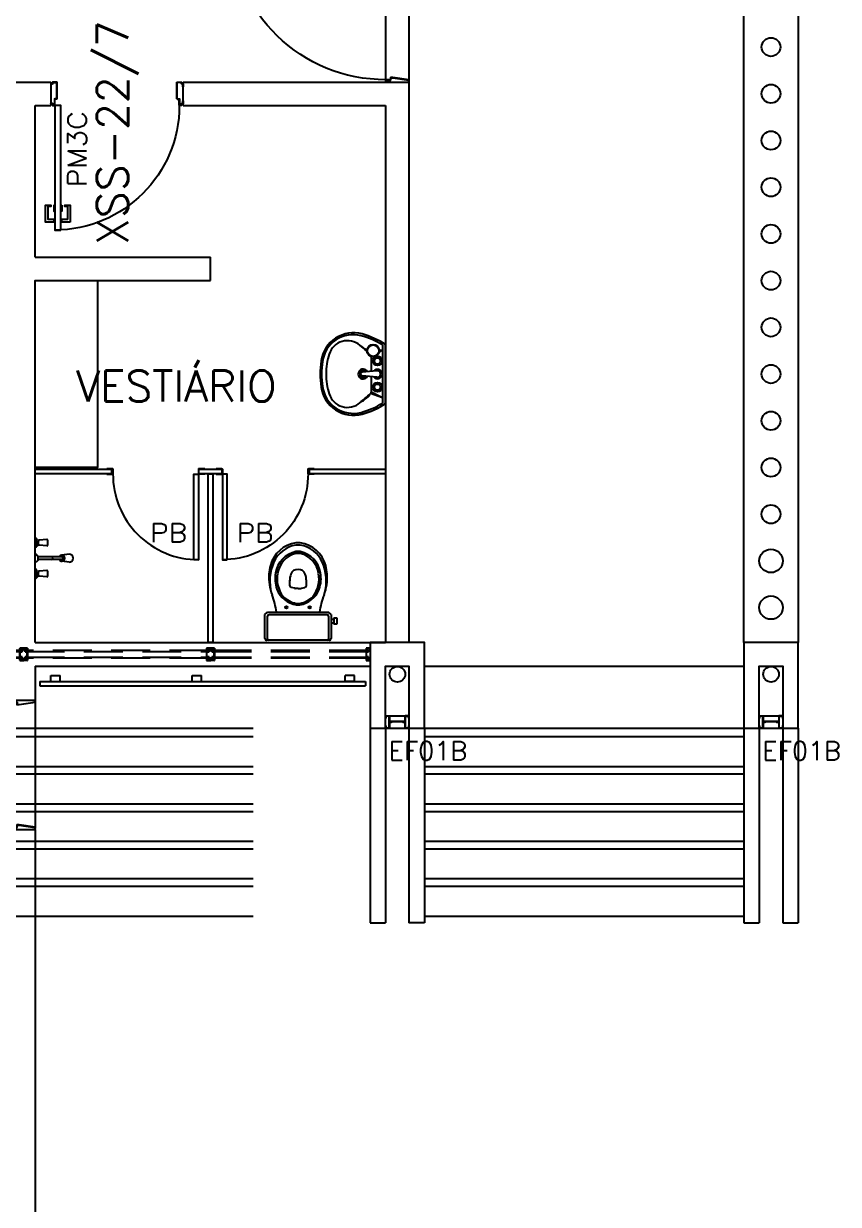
# Model space of a CAD drawing. Header units: millimetres. Extents: x 2046 to 2564, y 885 to 1120.
# Drawn here: x 2206.49 to 2211.72, y 918.64 to 926.23 of the extents above; entities that cross this region are included whole.
import ezdxf

# ---------------------------------------------------------------- set-up
doc = ezdxf.new("R2010")
doc.units = ezdxf.units.MM
doc.header["$LTSCALE"] = 10
doc.linetypes.add('HIDDEN', pattern=[0.375, 0.25, -0.125])
for name, color, linetype in [('AR-ALV', 2, 'Continuous'), ('AR-ALV-H', 1, 'Continuous'), ('AR-BRISEPROJ', 1, 'HIDDEN'), ('AR-DIVISÓRIAS', 2, 'Continuous'), ('AR-ESQ', 1, 'Continuous'), ('AR-ESQ-C', 1, 'Continuous'), ('AR-ESTC', 3, 'Continuous'), ('AR-ESTMA-C', 3, 'Continuous'), ('AR-LOUÇAS', 1, 'Continuous'), ('AR-PERGOLAPROJ', 1, 'HIDDEN'), ('AR-PISO', 1, 'Continuous'), ('AR-PORTA', 1, 'Continuous'), ('BGR- VISTA', 12, 'Continuous'), ('BR-MONTANTE', 242, 'Continuous'), ('BR-PAINEL', 1, 'Continuous'), ('DET-VIDRO-FERR-V', 2, 'Continuous'), ('DT-ESQ-CHAPA DOBRADA-C', 1, 'Continuous'), ('DT-ESQ-CHAPA DOBRADA-V', 2, 'Continuous'), ('DT-ESQ-MARCO-V', 1, 'Continuous'), ('DT-ESQ-PERFIL U-C', 2, 'Continuous'), ('DT-ESQ-PROJ', 1, 'HIDDEN'), ('DT-TXTESQ', 2, 'Continuous'), ('DT-TXTMOD', 1, 'Continuous'), ('DV- VISTA', 2, 'Continuous'), ('DV-TEXTO', 2, 'Continuous'), ('ENDEREÇO', 2, 'Continuous'), ('maçaneta', 1, 'Continuous'), ('mov', 1, 'Continuous'), ('PF-TXT', 2, 'Continuous'), ('PF-V', 1, 'Continuous'), ('PG-PROJ', 1, 'HIDDEN'), ('PM-PERFIL U-C', 2, 'Continuous'), ('PM-TXT', 2, 'Continuous'), ('pm1', 2, 'Continuous'), ('pm2', 1, 'Continuous'), ('WC1', 1, 'Continuous'), ('WC2', 1, 'Continuous'), ('WC3', 1, 'Continuous'), ('Área', 2, 'Continuous')]:
    doc.layers.add(name, color=color, linetype=linetype)
doc.styles.add('S10', font='simplex.shx', dxfattribs={"height": 0.1})
doc.styles.add('S12', font='simplex.shx', dxfattribs={"width": 1.1, "height": 0.12})
doc.styles.add('UNB-100', font='simplex.shx', dxfattribs={"height": 0.2})
doc.styles.add('UNB1-100', font='simplex.shx', dxfattribs={"height": 0.2})

# ---------------------------------------------------------------- blocks, each defined once
blk = doc.blocks.new('BACI-02P')
at = {"layer": 'WC1'}
for p, q in [((0.015, -0.1999), (0.015, 0.1999)), ((0.0276, 0.2125), (0.1797, 0.2125)), ((0.1797, 0.2125), (0.1959, 0.1963)), ((0.1959, 0.1963), (0.1959, -0.1963)), ((0.64, -0.0139), (0.64, 0.0139)), ((0.1797, -0.2125), (0.0276, -0.2125)), ((0.1797, -0.2125), (0.1959, -0.1963))]:
    blk.add_line(p, q, dxfattribs=at)
for centre, radius, start, end in [((0.0276, 0.1999), 0.0126, 90, 180), ((0.1312, 0.6177), 0.4837, 277.68055, 291.29786), ((0.4176, -0.1176), 0.3054, 85.92121, 111.30754), ((0.3963, -0.2524), 0.4415, 76.89645, 84.40787), ((0.4446, -0.0126), 0.1972, 7.73678, 74.79162), ((0.4446, 0.0126), 0.1972, 285.20838, 352.26322), ((0.1312, -0.6177), 0.4837, 68.70214, 82.31945), ((0.0276, -0.1999), 0.0126, 180, 270), ((0.4176, 0.1176), 0.3054, 248.69246, 274.07879), ((0.3963, 0.2524), 0.4415, 275.59213, 283.10355)]:
    blk.add_arc(centre, radius, start, end, dxfattribs=at)
at = {"layer": 'WC2'}
for p, q in [((0.2432, 0.0115), (0.2432, -0.0115)), ((0.5851, -0.0139), (0.5851, 0.0139))]:
    blk.add_line(p, q, dxfattribs=at)
for centre, radius, start, end in [((0.3995, -0.012), 0.1581, 111.08786, 171.43251), ((0.4113, -0.0526), 0.2002, 79.61968, 110.06193), ((0.4205, -0.0219), 0.1685, 12.28248, 80.81193), ((0.3995, 0.012), 0.1581, 188.56749, 248.91214), ((0.4205, 0.0219), 0.1685, 279.18807, 347.71752), ((0.4113, 0.0526), 0.2002, 249.93807, 280.38031)]:
    blk.add_arc(centre, radius, start, end, dxfattribs=at)
at = {"layer": 'WC3'}
for p, q in [((0.0225, 0.1963), (0.1696, 0.1963)), ((0.1797, 0.1862), (0.1797, -0.1862)), ((0.2523, 0.0115), (0.2523, -0.0115)), ((0.3487, 0), (0.3487, 0.0179)), ((0.3487, 0), (0.3487, -0.0179)), ((0.349, 0.0216), (0.3532, 0.0433)), ((0.3655, 0.0535), (0.4003, 0.0535)), ((0.5722, -0.0139), (0.5722, 0.0139)), ((0.6258, -0.0139), (0.6258, 0.0139)), ((0.349, -0.0216), (0.3532, -0.0433)), ((0.3655, -0.0535), (0.4003, -0.0535)), ((0.1696, -0.1963), (0.0225, -0.1963)), ((0.1276, -0.2125), (0.1276, -0.2291)), ((0.1509, -0.2125), (0.1509, -0.2291)), ((0.1193, -0.249), (0.1193, -0.2291)), ((0.1596, -0.2291), (0.1193, -0.2291)), ((0.1596, -0.249), (0.1193, -0.249)), ((0.1596, -0.2291), (0.1596, -0.249))]:
    blk.add_line(p, q, dxfattribs=at)
for centre in [(0.2264, 0.075), (0.2264, -0.075)]:
    blk.add_circle(centre, 0.00813, dxfattribs=at)
for centre, radius, start, end in [((0.0225, 0.1888), 0.00753, 90, 180), ((0.1696, 0.1862), 0.01, 0, 90), ((0.3956, -0.1199), 0.3011, 65.92177, 105.32351), ((0.4446, -0.0126), 0.1831, 8.33481, 66.22732), ((0.3995, -0.012), 0.1491, 133.26567, 170.90883), ((0.4113, -0.0526), 0.1877, 79.61968, 127.38986), ((0.4205, -0.0219), 0.1559, 13.28861, 80.81193), ((0.3687, 0.0179), 0.0201, 169.20938, 180), ((0.3687, 0.0179), 0.0201, 169.20938, 180), ((0.3655, 0.041), 0.0126, 90, 169.20938), ((0.3985, -0.0611), 0.1146, 69.06318, 90.87906), ((0.4253, 0.0035), 0.0448, 355.54817, 71.54049), ((0.4253, -0.0035), 0.0448, 288.45951, 4.45183), ((0.3995, 0.012), 0.1491, 189.09117, 226.73433), ((0.3687, -0.0179), 0.0201, 180, 190.79062), ((0.3687, -0.0179), 0.0201, 180, 190.79062), ((0.3655, -0.041), 0.0126, 190.79062, 270), ((0.3985, 0.0611), 0.1146, 269.12095, 290.93682), ((0.4205, 0.0219), 0.1559, 279.18807, 346.71139), ((0.4446, 0.0126), 0.1831, 293.77269, 351.66519), ((0.4113, 0.0526), 0.1877, 232.61014, 280.38031), ((0.0225, -0.1888), 0.00753, 180, 270), ((0.1696, -0.1862), 0.01, 270, 0), ((0.3956, 0.1199), 0.3011, 254.67649, 294.07823)]:
    blk.add_arc(centre, radius, start, end, dxfattribs=at)
blk = doc.blocks.new('CHVR-01P')
at = {"layer": 'WC1'}
for p, q in [((-0.08, 0.114), (-0.08, 0.086)), ((-0.074, 0.12), (-0.0254, 0.1155)), ((-0.074, 0.08), (-0.0254, 0.0845)), ((-0.02, 0.1096), (-0.0176, 0.1096)), ((-0.02, 0.0904), (-0.0176, 0.0904)), ((-0.0139, 0.1119), (-0.0077, 0.1257)), ((-0.0139, 0.0881), (-0.0077, 0.0743)), ((-0.0015, 0.129), (-0.0052, 0.1279)), ((-0.2165, 0.0264), (-0.1704, 0.0189)), ((-0.1704, 0.0088), (-0.1537, 0.0088)), ((-0.1537, 0.0088), (-0.0176, 0.0088)), ((-0.0176, 0.0088), (-0.0133, 0.0174)), ((-0.0131, 0.0178), (-0.0132, 0.0176)), ((-0.0126, 0.0182), (-0.0088, 0.0206)), ((-0.0088, 0.0222), (-0.0088, 0.0206)), ((-0.0068, 0.0242), (0, 0.0242)), ((-0.0015, 0.071), (-0.0052, 0.0721)), ((-0.2165, -0.0264), (-0.1704, -0.0189)), ((-0.1704, -0.0088), (-0.1537, -0.0088)), ((-0.1537, -0.0088), (-0.0176, -0.0088)), ((-0.0176, -0.0088), (-0.0133, -0.0174)), ((-0.0139, -0.0881), (-0.0077, -0.0743)), ((-0.0131, -0.0178), (-0.0132, -0.0176)), ((-0.0126, -0.0182), (-0.0088, -0.0206)), ((-0.0088, -0.0206), (-0.0088, -0.0222)), ((-0.0068, -0.0242), (0, -0.0242)), ((-0.0015, -0.071), (-0.0052, -0.0721)), ((-0.08, -0.086), (-0.08, -0.114)), ((-0.074, -0.08), (-0.0254, -0.0845)), ((-0.074, -0.12), (-0.0254, -0.1155)), ((-0.02, -0.0904), (-0.0176, -0.0904)), ((-0.02, -0.1096), (-0.0176, -0.1096)), ((-0.0139, -0.1119), (-0.0077, -0.1257)), ((-0.0015, -0.129), (-0.0052, -0.1279))]:
    blk.add_line(p, q, dxfattribs=at)
for centre, radius, start, end in [((-0.074, 0.114), 0.006, 90, 180), ((-0.074, 0.086), 0.006, 180, 270), ((-0.026, 0.1096), 0.006, 0, 84.40066), ((-0.026, 0.0904), 0.006, 275.59934, 0), ((-0.0176, 0.1136), 0.004, 270, 335.61273), ((-0.0176, 0.0864), 0.004, 24.38727, 90), ((-0.004, 0.1241), 0.004, 107.53034, 155.61273), ((-0.001, 0.1282), 0.001, 0, 122.00538), ((-0.2165, 0), 0.0264, 90, 270), ((-0.1704, 0), 0.0189, 90, 270), ((-0.1704, 0), 0.0088, 90, 270), ((-0.1704, 0), 0.0189, 27.71775, 90), ((-0.0115, 0.0165), 0.002, 122.78059, 153.43495), ((-0.0068, 0.0222), 0.002, 90, 180), ((-0.004, 0.0759), 0.004, 204.38727, 252.46966), ((-0.001, 0.0718), 0.001, 237.99462, 0), ((0, 0.07), 0.000002, 180, 270), ((-0.1704, 0), 0.0189, 270, 332.28225), ((-0.0115, -0.0165), 0.002, 206.56505, 237.21941), ((-0.0068, -0.0222), 0.002, 180, 270), ((-0.004, -0.0759), 0.004, 107.53034, 155.61273), ((-0.001, -0.0718), 0.001, 0, 122.00538), ((-0.074, -0.086), 0.006, 90, 180), ((-0.074, -0.114), 0.006, 180, 270), ((-0.026, -0.0904), 0.006, 0, 84.40066), ((-0.026, -0.1096), 0.006, 275.59934, 0), ((-0.0176, -0.0864), 0.004, 270, 335.61273), ((-0.0176, -0.1136), 0.004, 24.38727, 90), ((-0.004, -0.1241), 0.004, 204.38727, 252.46966), ((-0.001, -0.1282), 0.001, 237.99462, 0), ((0, -0.13), 0.000002, 180, 270)]:
    blk.add_arc(centre, radius, start, end, dxfattribs=at)
at = {"layer": 'WC2'}
for p, q in [((-0.02, 0.1096), (-0.02, 0.0904)), ((-0.0077, 0.1257), (-0.0077, 0.0743)), ((-0.0176, 0.0088), (-0.0176, -0.0088)), ((-0.0077, -0.0743), (-0.0077, -0.1257)), ((-0.02, -0.0904), (-0.02, -0.1096))]:
    blk.add_line(p, q, dxfattribs=at)
for centre, radius, start, end in [((-0.1704, 0), 0.0132, 41.81031, 318.18969), ((-0.1031, 0), 0.0088, 90, 270)]:
    blk.add_arc(centre, radius, start, end, dxfattribs=at)
blk = doc.blocks.new('LVTR-01P')
at = {"layer": 'WC1'}
for centre, radius, start, end in [((0.2424, -0.2861), 0.5176, 146.45009, 164.88853), ((-0.2424, -0.2861), 0.5176, 15.11147, 33.54991), ((-0.0544, -0.2059), 0.2102, 164.88853, 261.87462), ((0.0544, -0.2059), 0.2102, 278.12538, 15.11147), ((0, 0.175), 0.595, 261.87462, 270), ((0, 0.175), 0.595, 270, 278.12538)]:
    blk.add_arc(centre, radius, start, end, dxfattribs=at)
at = {"layer": 'WC2'}
for p, q in [((0.189, 0), (-0.189, 0)), ((-0.1869, -0.02), (0.1869, -0.02)), ((-0.0199, -0.0561), (-0.0119, -0.1511)), ((0.0195, -0.0561), (0.0115, -0.1511)), ((-0.112, -0.0924), (-0.0168, -0.0924)), ((0.0165, -0.0924), (0.1161, -0.0924))]:
    blk.add_line(p, q, dxfattribs=at)
for centre, radius in [((-0.15, -0.08), 0.04), ((-0.084, -0.0525), 0.02), ((0.084, -0.0525), 0.02)]:
    blk.add_circle(centre, radius, dxfattribs=at)
for centre, radius, start, end in [((-0.0002, -0.0527), 0.02, 350.37518, 189.62482), ((4.9199, -4.5336), 6.7189, 138.93408, 139.44029), ((-0.0002, -0.1501), 0.0118, 184.81241, 355.18759), ((0.1161, -0.105), 0.0126, 41.32768, 90), ((-4.9199, -4.5336), 6.7189, 40.55971, 41.32768), ((-0.0909, -0.2449), 0.1233, 139.44029, 252.413), ((0.0909, -0.2449), 0.1233, 287.587, 40.55971), ((0, 0.042), 0.4242, 252.413, 270), ((0, 0.042), 0.4242, 270, 287.587)]:
    blk.add_arc(centre, radius, start, end, dxfattribs=at)
at = {"layer": 'WC3'}
for p, q in [((-0.152, -0.02), (-0.152, -0.0401)), ((-0.148, -0.02), (-0.148, -0.0401)), ((-0.148, -0.0276), (-0.1415, -0.0409)), ((-0.148, -0.0335), (-0.1456, -0.0402)), ((0.1518, -0.02), (0.1161, -0.0924)), ((0.1528, -0.02), (0.1256, -0.0967))]:
    blk.add_line(p, q, dxfattribs=at)
for centre, radius in [((-0.15, -0.08), 0.037), ((-0.084, -0.0525), 0.03), ((0.084, -0.0525), 0.03)]:
    blk.add_circle(centre, radius, dxfattribs=at)
for centre, radius, start, end in [((0.2424, -0.2861), 0.505, 148.20722, 165.28172), ((0, -0.0525), 0.03, 308.80431, 231.19569), ((-0.2424, -0.2861), 0.505, 14.71828, 31.79278), ((5.2813, -4.0721), 6.7189, 143.96959, 144.44029), ((0, -0.1449), 0.0315, 117.94879, 62.76724), ((0, -0.1449), 0.021, 130.92554, 50.29094), ((0.1319, -0.1152), 0.0137, 36.16525, 98.27106), ((-5.2813, -4.0721), 6.7189, 35.55971, 36.16525), ((-0.0531, -0.2084), 0.1995, 165.28172, 262.11494), ((0.0531, -0.2084), 0.1995, 277.88506, 14.71828), ((0, 0.175), 0.5866, 262.11494, 270), ((0, 0.175), 0.5866, 270, 277.88506)]:
    blk.add_arc(centre, radius, start, end, dxfattribs=at)
blk = doc.blocks.new('BGR18')
at = {"layer": 'BGR- VISTA'}
blk.add_lwpolyline([(0, 0.875), (0, -0.325), (-0.4, -0.325), (-0.4, 0.875)], close=True, dxfattribs=at)
blk = doc.blocks.new('pb55-gr-01p')
at = {"layer": 'mov'}
blk.add_arc((0.0015, 0.0172), 0.55, 359.7335, 90, dxfattribs=at)
at = {"layer": 'pm1'}
blk.add_lwpolyline([(0.0315, 0.5673), (0.0315, 0.0172), (0.0015, 0.0172), (0.0015, 0.5673)], close=True, dxfattribs=at)
at = {"layer": 'pm2'}
for p, q in [((-0.0385, 0.0172), (-0.0008, 0.0172)), ((-0.0385, 0.0158), (-0.0385, 0.0172)), ((-0.0008, 0.0158), (-0.0385, 0.0158)), ((0, 0.015), (0, -0.015)), ((0.0015, -0.0152), (0.0015, 0.015)), ((0.5515, -0.0152), (0.5515, 0.015)), ((0.553, 0.015), (0.553, -0.015)), ((0.5915, 0.0172), (0.5537, 0.0172)), ((0.5537, 0.0158), (0.5915, 0.0158)), ((0.5915, 0.0158), (0.5915, 0.0172)), ((-0.001, -0.016), (-0.0385, -0.016)), ((-0.0385, -0.0175), (-0.0385, -0.016)), ((-0.0385, -0.0175), (-0.0008, -0.0175)), ((0.5915, -0.0175), (0.5537, -0.0175)), ((0.554, -0.016), (0.5915, -0.016)), ((0.5915, -0.0175), (0.5915, -0.016))]:
    blk.add_line(p, q, dxfattribs=at)
for centre, radius, start, end in [((-0.0008, 0.015), 0.00225, 0, 90), ((-0.0008, 0.015), 0.00075, 0, 90), ((0.5537, 0.015), 0.00225, 90, 180), ((0.5537, 0.015), 0.00075, 90, 180), ((-0.001, -0.015), 0.001, 270, 0), ((-0.0008, -0.0152), 0.00225, 270, 0), ((0.5537, -0.0152), 0.00225, 180, 270), ((0.554, -0.015), 0.001, 180, 270)]:
    blk.add_arc(centre, radius, start, end, dxfattribs=at)
at = {"layer": 'PM-TXT', "style": 'S12', "width": 1.1}
blk.add_attdef('PM', (0.0929, 0.3347), '', height=0.12, dxfattribs=at)
at = {"layer": 'PM-TXT', "style": 'S12', "width": 1.1, "flags": 1}
for tag, p in [('LARGURA', (0.0929, 0.1347)), ('GRANITO', (0.0929, -0.0653)), ('VISOR', (0.0929, -0.2653)), ('FERRAGEM', (0.0929, -0.4653))]:
    blk.add_attdef(tag, p, '', height=0.12, dxfattribs=at)
blk = doc.blocks.new('DV2')
at = {"layer": 'DV- VISTA'}
blk.add_lwpolyline([(0.03, 0), (0.03, -0.49), (0, -0.49), (0, 0)], close=True, dxfattribs=at)
at = {"layer": 'DV-TEXTO', "style": 'S12'}
for tag, p, flags in [('ACABAMENTO', (0.5766, -0.4766), 3), ('CANTONEIRA', (0.7766, -0.4766), 3), ('DIVISÓRIA', (0.1766, -0.4766), 2), ('TAMANHO', (0.3766, -0.4766), 3)]:
    blk.add_attdef(tag, p, '', height=0.12, rotation=90, dxfattribs=dict(at, flags=flags))
blk = doc.blocks.new('DV5')
at = {"layer": 'DV- VISTA'}
blk.add_lwpolyline([(0.03, 0), (0.03, -1.085), (0, -1.085), (0, 0)], close=True, dxfattribs=at)
at = {"layer": 'DV-TEXTO', "style": 'S12'}
for tag, p, flags in [('ACABAMENTO', (0.3815, -0.3886), 3), ('CANTONEIRA', (0.5815, -0.3886), 3), ('DIVISÓRIA', (-0.0185, -0.3886), 2), ('TAMANHO', (0.1815, -0.3886), 3)]:
    blk.add_attdef(tag, p, '', height=0.12, rotation=90, dxfattribs=dict(at, flags=flags))
blk = doc.blocks.new('DV3')
at = {"layer": 'DV- VISTA'}
blk.add_lwpolyline([(0.03, 0), (0.03, -0.15), (0, -0.15), (0, 0)], close=True, dxfattribs=at)
at = {"layer": 'DV-TEXTO', "style": 'S12'}
for tag, p, flags in [('ACABAMENTO', (0.3798, -0.2006), 3), ('CANTONEIRA', (0.5798, -0.2006), 3), ('DIVISÓRIA', (-0.0202, -0.2006), 2), ('TAMANHO', (0.1798, -0.2006), 3)]:
    blk.add_attdef(tag, p, '', height=0.12, rotation=90, dxfattribs=dict(at, flags=flags))
blk = doc.blocks.new('PG-MODULO3-PJ-B')
at = {"layer": 'PG-PROJ'}
for p, q in [((0, 0), (0, -1.25)), ((3.45, 0), (3.45, -1.25)), ((0.1, 0), (3.35, 0)), ((0.1, 0), (0.1, -1.25)), ((0.1, -0.0535), (3.35, -0.0535)), ((3.35, 0), (3.35, -1.25)), ((0.1, -0.2457), (3.35, -0.2457)), ((0.1, -0.2935), (3.35, -0.2935)), ((0.1, -0.4857), (3.35, -0.4857)), ((0.1, -0.5335), (3.35, -0.5335)), ((0.1, -0.7257), (3.35, -0.7257)), ((0.1, -0.7735), (3.35, -0.7735)), ((0.1, -0.9657), (3.35, -0.9657)), ((0.1, -1.0135), (3.35, -1.0135)), ((0.1, -1.2057), (3.35, -1.2057)), ((0.1, -1.25), (0, -1.25)), ((3.35, -1.25), (3.45, -1.25))]:
    blk.add_line(p, q, dxfattribs=at)
blk = doc.blocks.new('PG-MODULO4-PJ-B')
at = {"layer": 'PG-PROJ'}
for p, q in [((0, 0), (0, -1.25)), ((2.25, 0), (2.25, -1.25)), ((0.1, 0), (2.15, 0)), ((0.1, 0), (0.1, -1.25)), ((0.1, -0.0535), (2.15, -0.0535)), ((2.15, 0), (2.15, -1.25)), ((0.1, -0.2457), (2.15, -0.2457)), ((0.1, -0.2935), (2.15, -0.2935)), ((0.1, -0.4857), (2.15, -0.4857)), ((0.1, -0.5335), (2.15, -0.5335)), ((0.1, -0.7257), (2.15, -0.7257)), ((0.1, -0.7735), (2.15, -0.7735)), ((0.1, -0.9657), (2.15, -0.9657)), ((0.1, -1.0135), (2.15, -1.0135)), ((0.1, -1.2057), (2.15, -1.2057)), ((0.1, -1.25), (0, -1.25)), ((2.15, -1.25), (2.25, -1.25))]:
    blk.add_line(p, q, dxfattribs=at)
blk = doc.blocks.new('BR-MODULO4')
at = {"layer": 'BR-MONTANTE'}
for p, q in [((0.1, -0.1), (0.1, -0.06)), ((0.1, -0.06), (0.16, -0.06)), ((0.16, -0.1), (0.16, -0.06)), ((1.0075, -0.06), (1.0675, -0.06)), ((1.0075, -0.1), (1.0075, -0.06)), ((1.0675, -0.1), (1.0675, -0.06)), ((1.99, -0.1), (1.99, -0.06)), ((2.05, -0.06), (1.99, -0.06)), ((2.05, -0.1), (2.05, -0.06)), ((0.1, -0.1), (0.16, -0.1)), ((1.0075, -0.1), (1.0675, -0.1)), ((2.05, -0.1), (1.99, -0.1))]:
    blk.add_line(p, q, dxfattribs=at)
at = {"layer": 'BR-PAINEL'}
for p, q in [((0.03, -0.1), (2.12, -0.1)), ((0.03, -0.1), (0.03, -0.1266)), ((0.03, -0.1266), (2.12, -0.1266)), ((2.12, -0.1), (2.12, -0.1266))]:
    blk.add_line(p, q, dxfattribs=at)
blk = doc.blocks.new('EF01B-P')
at = {"layer": 'DT-ESQ-CHAPA DOBRADA-C', "ltscale": 0.1}
blk.add_line((0.1235, 0.043), (0.0265, 0.043), dxfattribs=at)
blk.add_line((0.1235, 0.043), (0.0265, 0.043), dxfattribs=at)
blk.add_lwpolyline([(0.0265, 0.0445), (0.1235, 0.0445, -1), (0.1235, 0.0415), (0.0265, 0.0415, -1)], format="xyb", close=True, dxfattribs=at)
at = {"layer": 'DT-ESQ-MARCO-V', "ltscale": 0.1}
for p, q in [((0.0235, 0.08), (0.1265, 0.08)), ((0.0235, 0), (0.1265, 0))]:
    blk.add_line(p, q, dxfattribs=at)
at = {"layer": 'DT-ESQ-PERFIL U-C', "ltscale": 0.1}
for points in [[(0.025, 0.0634), (0.025, 0.0415), (0.0385, 0.0415, -1), (0.0385, 0.0385), (0.025, 0.0385), (0.025, 0.0015, -0.414214), (0.0235, 0), (0.0015, 0, -0.414214), (0, 0.0015), (0, 0.015), (0.0015, 0.015), (0.0015, 0.0015), (0.0235, 0.0015), (0.0235, 0.0385, -0.414214), (0.025, 0.04, -0.414214), (0.0235, 0.0415), (0.0235, 0.0634), (0.0235, 0.0785), (0.0015, 0.0785), (0.0015, 0.065), (0, 0.065), (0, 0.0785, -0.414214), (0.0015, 0.08), (0.0235, 0.08, -0.414214), (0.025, 0.0785)], [(0.125, 0.0634), (0.125, 0.0415), (0.1115, 0.0415, 1), (0.1115, 0.0385), (0.125, 0.0385), (0.125, 0.0015, 0.414214), (0.1265, 0), (0.1485, 0, 0.414214), (0.15, 0.0015), (0.15, 0.015), (0.1485, 0.015), (0.1485, 0.0015), (0.1265, 0.0015), (0.1265, 0.0385, 0.414214), (0.125, 0.04, 0.414214), (0.1265, 0.0415), (0.1265, 0.0634), (0.1265, 0.0785), (0.1485, 0.0785), (0.1485, 0.065), (0.15, 0.065), (0.15, 0.0785, 0.414214), (0.1485, 0.08), (0.1265, 0.08, 0.414214), (0.125, 0.0785)]]:
    blk.add_lwpolyline(points, format="xyb", close=True, dxfattribs=at)
for points in [[(0.025, 0.04), (0.0385, 0.04)], [(0.1115, 0.04), (0.125, 0.04)]]:
    blk.add_lwpolyline(points, dxfattribs=at)
at = {"layer": 'DT-TXTESQ', "ltscale": 0.1, "style": 'S12'}
blk.add_text('EF01B', height=0.12, dxfattribs=at).set_placement((0.0192, -0.205))
at = {"layer": 'DT-TXTMOD', "ltscale": 0.1, "style": 'S10', "flags": 3}
blk.add_attdef('EF01B', (0.0207, -0.14), '', height=0.1, dxfattribs=at)
blk = doc.blocks.new('EF148-P')
at = {"layer": 'DT-ESQ-PROJ', "ltscale": 0.1}
for points in [[(0.05, 0.01), (0.05, 0, -0.414214), (0.0485, -0.0015), (0.0265, -0.0015, -0.414214), (0.025, 0), (0.025, 0.0135), (0.0265, 0.0135), (0.0265, 0.0005, 0.414214), (0.027, 0), (0.048, 0, 0.414214), (0.0485, 0.0005), (0.0485, 0.01), (0.0355, 0.01, -0.414214), (0.034, 0.0115), (0.034, 0.0215, -0.414214), (0.0355, 0.023), (0.0485, 0.023), (0.0485, 0.054), (0.0355, 0.054, -0.414214), (0.034, 0.0555), (0.034, 0.0655, -0.414214), (0.0355, 0.067), (0.0485, 0.067), (0.0485, 0.0765, 0.414214), (0.048, 0.077), (0.027, 0.077, 0.414214), (0.0265, 0.0765), (0.0265, 0.0635), (0.025, 0.0635), (0.025, 0.077, -0.414214), (0.0265, 0.0785), (0.0485, 0.0785, -0.414214), (0.05, 0.077), (0.05, 0.067, -0.414214), (0.0485, 0.0655), (0.0355, 0.0655), (0.0355, 0.0555), (0.0485, 0.0555), (0.0485, 0.0555, -0.414214), (0.05, 0.054), (0.05, 0.023, -0.414214), (0.0485, 0.0215), (0.0485, 0.0215), (0.0355, 0.0215), (0.0355, 0.0115), (0.0485, 0.0115, -0.414214)], [(1.025, 0.01), (1.025, 0, 0.414214), (1.0265, -0.0015), (1.0485, -0.0015, 0.414214), (1.05, 0), (1.05, 0.0135), (1.0485, 0.0135), (1.0485, 0.0005, -0.414214), (1.048, 0), (1.027, 0, -0.414214), (1.0265, 0.0005), (1.0265, 0.01), (1.0395, 0.01, 0.414214), (1.041, 0.0115), (1.041, 0.0215, 0.414214), (1.0395, 0.023), (1.0265, 0.023), (1.0265, 0.054), (1.0395, 0.054, 0.414214), (1.041, 0.0555), (1.041, 0.0655, 0.414214), (1.0395, 0.067), (1.0265, 0.067), (1.0265, 0.0765, -0.414214), (1.027, 0.077), (1.048, 0.077, -0.414214), (1.0485, 0.0765), (1.0485, 0.0635), (1.05, 0.0635), (1.05, 0.077, 0.414214), (1.0485, 0.0785), (1.0265, 0.0785, 0.414214), (1.025, 0.077), (1.025, 0.067, 0.414214), (1.0265, 0.0655), (1.0395, 0.0655), (1.0395, 0.0555), (1.0265, 0.0555), (1.0265, 0.0555, 0.414214), (1.025, 0.054), (1.025, 0.023, 0.414214), (1.0265, 0.0215), (1.0265, 0.0215), (1.0395, 0.0215), (1.0395, 0.0115), (1.0265, 0.0115, 0.414214)], [(1.075, 0.01), (1.075, 0, -0.414214), (1.0735, -0.0015), (1.0515, -0.0015, -0.414214), (1.05, 0), (1.05, 0.0135), (1.0515, 0.0135), (1.0515, 0.0005, 0.414214), (1.052, 0), (1.073, 0, 0.414214), (1.0735, 0.0005), (1.0735, 0.01), (1.0605, 0.01, -0.414214), (1.059, 0.0115), (1.059, 0.0215, -0.414214), (1.0605, 0.023), (1.0735, 0.023), (1.0735, 0.054), (1.0605, 0.054, -0.414214), (1.059, 0.0555), (1.059, 0.0655, -0.414214), (1.0605, 0.067), (1.0735, 0.067), (1.0735, 0.0765, 0.414214), (1.073, 0.077), (1.052, 0.077, 0.414214), (1.0515, 0.0765), (1.0515, 0.0635), (1.05, 0.0635), (1.05, 0.077, -0.414214), (1.0515, 0.0785), (1.0735, 0.0785, -0.414214), (1.075, 0.077), (1.075, 0.067, -0.414214), (1.0735, 0.0655), (1.0605, 0.0655), (1.0605, 0.0555), (1.0735, 0.0555), (1.0735, 0.0555, -0.414214), (1.075, 0.054), (1.075, 0.023, -0.414214), (1.0735, 0.0215), (1.0735, 0.0215), (1.0605, 0.0215), (1.0605, 0.0115), (1.0735, 0.0115, -0.414214)], [(2.225, 0.01), (2.225, 0, 0.414214), (2.2265, -0.0015), (2.2485, -0.0015, 0.414214), (2.25, 0), (2.25, 0.0135), (2.2485, 0.0135), (2.2485, 0.0005, -0.414214), (2.248, 0), (2.227, 0, -0.414214), (2.2265, 0.0005), (2.2265, 0.01), (2.2395, 0.01, 0.414214), (2.241, 0.0115), (2.241, 0.0215, 0.414214), (2.2395, 0.023), (2.2265, 0.023), (2.2265, 0.054), (2.2395, 0.054, 0.414214), (2.241, 0.0555), (2.241, 0.0655, 0.414214), (2.2395, 0.067), (2.2265, 0.067), (2.2265, 0.0765, -0.414214), (2.227, 0.077), (2.248, 0.077, -0.414214), (2.2485, 0.0765), (2.2485, 0.0635), (2.25, 0.0635), (2.25, 0.077, 0.414214), (2.2485, 0.0785), (2.2265, 0.0785, 0.414214), (2.225, 0.077), (2.225, 0.067, 0.414214), (2.2265, 0.0655), (2.2395, 0.0655), (2.2395, 0.0555), (2.2265, 0.0555), (2.2265, 0.0555, 0.414214), (2.225, 0.054), (2.225, 0.023, 0.414214), (2.2265, 0.0215), (2.2265, 0.0215), (2.2395, 0.0215), (2.2395, 0.0115), (2.2265, 0.0115, 0.414214)], [(2.275, 0.01), (2.275, 0, -0.414214), (2.2735, -0.0015), (2.2515, -0.0015, -0.414214), (2.25, 0), (2.25, 0.0135), (2.2515, 0.0135), (2.2515, 0.0005, 0.414214), (2.252, 0), (2.273, 0, 0.414214), (2.2735, 0.0005), (2.2735, 0.01), (2.2605, 0.01, -0.414214), (2.259, 0.0115), (2.259, 0.0215, -0.414214), (2.2605, 0.023), (2.2735, 0.023), (2.2735, 0.054), (2.2605, 0.054, -0.414214), (2.259, 0.0555), (2.259, 0.0655, -0.414214), (2.2605, 0.067), (2.2735, 0.067), (2.2735, 0.0765, 0.414214), (2.273, 0.077), (2.252, 0.077, 0.414214), (2.2515, 0.0765), (2.2515, 0.0635), (2.25, 0.0635), (2.25, 0.077, -0.414214), (2.2515, 0.0785), (2.2735, 0.0785, -0.414214), (2.275, 0.077), (2.275, 0.067, -0.414214), (2.2735, 0.0655), (2.2605, 0.0655), (2.2605, 0.0555), (2.2735, 0.0555), (2.2735, 0.0555, -0.414214), (2.275, 0.054), (2.275, 0.023, -0.414214), (2.2735, 0.0215), (2.2735, 0.0215), (2.2605, 0.0215), (2.2605, 0.0115), (2.2735, 0.0115, -0.414214)], [(3.25, 0.01), (3.25, 0, 0.414214), (3.2515, -0.0015), (3.2735, -0.0015, 0.414214), (3.275, 0), (3.275, 0.0135), (3.2735, 0.0135), (3.2735, 0.0005, -0.414214), (3.273, 0), (3.252, 0, -0.414214), (3.2515, 0.0005), (3.2515, 0.01), (3.2645, 0.01, 0.414214), (3.266, 0.0115), (3.266, 0.0215, 0.414214), (3.2645, 0.023), (3.2515, 0.023), (3.2515, 0.054), (3.2645, 0.054, 0.414214), (3.266, 0.0555), (3.266, 0.0655, 0.414214), (3.2645, 0.067), (3.2515, 0.067), (3.2515, 0.0765, -0.414214), (3.252, 0.077), (3.273, 0.077, -0.414214), (3.2735, 0.0765), (3.2735, 0.0635), (3.275, 0.0635), (3.275, 0.077, 0.414214), (3.2735, 0.0785), (3.2515, 0.0785, 0.414214), (3.25, 0.077), (3.25, 0.067, 0.414214), (3.2515, 0.0655), (3.2645, 0.0655), (3.2645, 0.0555), (3.2515, 0.0555), (3.2515, 0.0555, 0.414214), (3.25, 0.054), (3.25, 0.023, 0.414214), (3.2515, 0.0215), (3.2515, 0.0215), (3.2645, 0.0215), (3.2645, 0.0115), (3.2515, 0.0115, 0.414214)]]:
    blk.add_lwpolyline(points, format="xyb", close=True, dxfattribs=at)
for points in [[(1.0375, 0.0575), (1.0375, 0.0635), (0.0375, 0.0635), (0.0375, 0.0575)], [(1.0375, 0.0195), (1.0375, 0.0135), (0.0375, 0.0135), (0.0375, 0.0195)], [(2.2375, 0.0575), (2.2375, 0.0635), (1.0625, 0.0635), (1.0625, 0.0575)], [(2.2375, 0.0195), (2.2375, 0.0135), (1.0625, 0.0135), (1.0625, 0.0195)], [(3.2625, 0.0575), (3.2625, 0.0635), (2.2625, 0.0635), (2.2625, 0.0575)], [(3.2625, 0.0195), (3.2625, 0.0135), (2.2625, 0.0135), (2.2625, 0.0195)]]:
    blk.add_lwpolyline(points, close=True, dxfattribs=at)
at = {"layer": 'DT-TXTESQ', "ltscale": 0.1, "style": 'S12'}
blk.add_text('EF148', height=0.12, dxfattribs=at).set_placement((0.0485, -0.2415))
at = {"layer": 'DT-TXTMOD', "ltscale": 0.1, "style": 'S10', "flags": 3}
for tag, p in [('M27', (0.0485, -0.1415)), ('M28', (0.452, -0.1415)), ('M29', (0.8556, -0.1415)), ('M30', (1.2591, -0.1415)), ('M31', (1.6626, -0.1415)), ('M32', (2.0662, -0.1415)), ('M33', (2.4697, -0.1415)), ('M34', (2.8732, -0.1415))]:
    blk.add_attdef(tag, p, '', height=0.1, dxfattribs=at)
blk = doc.blocks.new('PF2')
at = {"layer": 'DET-VIDRO-FERR-V'}
for points in [[(0.03, 0.103), (0.03, 0.1165, 0.414214), (0.0285, 0.118), (0.015, 0.118), (0.015, 0.1485, 0.414214), (0.0135, 0.15), (0, 0.15), (0, 0.148), (0.013, 0.148), (0.013, 0.1175, 0.414214), (0.0145, 0.116), (0.028, 0.116), (0.028, 0.1031), (0.0133, 0.002), (0, 0.002), (0, 0), (0.0137, 0, 0.372464), (0.0152, 0.0013)], [(1, 0.103), (1, 0.1165, -0.414214), (1.0015, 0.118), (1.015, 0.118), (1.015, 0.1485, -0.414214), (1.0165, 0.15), (1.03, 0.15), (1.03, 0.148), (1.017, 0.148), (1.017, 0.1175, -0.414214), (1.0155, 0.116), (1.002, 0.116), (1.002, 0.1031), (1.0167, 0.002), (1.03, 0.002), (1.03, 0), (1.0163, 0, -0.372464), (1.0148, 0.0013)]]:
    blk.add_lwpolyline(points, format="xyb", close=True, dxfattribs=at)
at = {"layer": 'DT-ESQ-CHAPA DOBRADA-C'}
for p, q in [((0.0165, 1.095), (0.0165, 1.0815)), ((0.0445, 1.095), (0.0445, 1.0815)), ((0.0165, 0.205), (0.0165, 0.2185)), ((0.0445, 0.205), (0.0445, 0.2185))]:
    blk.add_line(p, q, dxfattribs=at)
for points in [[(0.0165, 1.15), (0.0445, 1.15, -0.414214), (0.046, 1.1485), (0.046, 1.0815, -1), (0.043, 1.0815), (0.043, 1.095), (0.018, 1.095), (0.018, 1.0815, -1), (0.015, 1.0815), (0.015, 1.1485, -0.414214)], [(0.018, 1.0965, 0.414214), (0.0165, 1.095), (0.0165, 1.1485), (0.0445, 1.1485), (0.0445, 1.095, 0.414214), (0.043, 1.0965), (0.0189, 1.0965)], [(0.0165, 0.15), (0.0445, 0.15, 0.414214), (0.046, 0.1515), (0.046, 0.2185, 1), (0.043, 0.2185), (0.043, 0.205), (0.018, 0.205), (0.018, 0.2185, 1), (0.015, 0.2185), (0.015, 0.1515, 0.414214)], [(0.018, 0.2035, -0.414214), (0.0165, 0.205), (0.0165, 0.1515), (0.0445, 0.1515), (0.0445, 0.205, -0.414214), (0.043, 0.2035), (0.0189, 0.2035)]]:
    blk.add_lwpolyline(points, format="xyb", close=True, dxfattribs=at)
at = {"layer": 'DT-ESQ-CHAPA DOBRADA-V'}
for p, q in [((0.015, 1.0815), (0.015, 0.2185)), ((0.046, 1.0815), (0.046, 0.2185))]:
    blk.add_line(p, q, dxfattribs=at)
at = {"layer": 'maçaneta'}
for p, q in [((-0.035, 1.1225), (-0.025, 1.1325)), ((-0.035, 1.0225), (-0.035, 1.1225)), ((-0.03, 1.1225), (-0.035, 1.1225)), ((-0.03, 1.0225), (-0.03, 1.1225)), ((0.015, 1.1125), (-0.03, 1.1125)), ((0.015, 1.1325), (-0.025, 1.1325)), ((0.046, 1.1325), (0.086, 1.1325)), ((0.046, 1.1125), (0.091, 1.1125)), ((0.096, 1.1225), (0.086, 1.1325)), ((0.091, 1.0225), (0.091, 1.1225)), ((0.091, 1.1225), (0.096, 1.1225)), ((0.096, 1.0225), (0.096, 1.1225)), ((-0.03, 1.0225), (-0.035, 1.0225)), ((0.091, 1.0225), (0.096, 1.0225))]:
    blk.add_line(p, q, dxfattribs=at)
at = {"layer": 'PF-V'}
for p, q in [((0.0445, 0.15), (1.0165, 0.15)), ((0.0069, 0), (1.0163, 0))]:
    blk.add_line(p, q, dxfattribs=at)
blk.add_arc((0.015, 0.1504), 1, 359.88912, 88.30964, dxfattribs=at)
at = {"layer": 'PF-TXT', "style": 'S12', "width": 1.1}
blk.add_attdef('PF', (0.2176, 0.2044), '', height=0.12, rotation=90, dxfattribs=at)
blk = doc.blocks.new('PF1')
at = {"layer": 'AR-ALV-H'}
blk.add_arc((-0.0069, 0.129), 0.8221, 1.46101, 86.31413, dxfattribs=at)
at = {"layer": 'DET-VIDRO-FERR-V'}
for points in [[(0.03, 0.103), (0.03, 0.1165, 0.414214), (0.0285, 0.118), (0.015, 0.118), (0.015, 0.1485, 0.414214), (0.0135, 0.15), (0, 0.15), (0, 0.148), (0.013, 0.148), (0.013, 0.1175, 0.414214), (0.0145, 0.116), (0.028, 0.116), (0.028, 0.1031), (0.0133, 0.002), (0, 0.002), (0, 0), (0.0137, 0, 0.372464), (0.0152, 0.0013)], [(0.8, 0.103), (0.8, 0.1165, -0.414214), (0.8015, 0.118), (0.815, 0.118), (0.815, 0.1485, -0.414214), (0.8165, 0.15), (0.83, 0.15), (0.83, 0.148), (0.817, 0.148), (0.817, 0.1175, -0.414214), (0.8155, 0.116), (0.802, 0.116), (0.802, 0.1031), (0.8167, 0.002), (0.83, 0.002), (0.83, 0), (0.8163, 0, -0.372464), (0.8148, 0.0013)]]:
    blk.add_lwpolyline(points, format="xyb", close=True, dxfattribs=at)
at = {"layer": 'DT-ESQ-CHAPA DOBRADA-C'}
for p, q in [((0.0165, 0.895), (0.0165, 0.8815)), ((0.0445, 0.895), (0.0445, 0.8815)), ((0.0165, 0.205), (0.0165, 0.2185)), ((0.0445, 0.205), (0.0445, 0.2185))]:
    blk.add_line(p, q, dxfattribs=at)
for points in [[(0.0165, 0.95), (0.0445, 0.95, -0.414214), (0.046, 0.9485), (0.046, 0.8815, -1), (0.043, 0.8815), (0.043, 0.895), (0.018, 0.895), (0.018, 0.8815, -1), (0.015, 0.8815), (0.015, 0.9485, -0.414214)], [(0.018, 0.8965, 0.414214), (0.0165, 0.895), (0.0165, 0.9485), (0.0445, 0.9485), (0.0445, 0.895, 0.414214), (0.043, 0.8965), (0.0189, 0.8965)], [(0.0165, 0.15), (0.0445, 0.15, 0.414214), (0.046, 0.1515), (0.046, 0.2185, 1), (0.043, 0.2185), (0.043, 0.205), (0.018, 0.205), (0.018, 0.2185, 1), (0.015, 0.2185), (0.015, 0.1515, 0.414214)], [(0.018, 0.2035, -0.414214), (0.0165, 0.205), (0.0165, 0.1515), (0.0445, 0.1515), (0.0445, 0.205, -0.414214), (0.043, 0.2035), (0.0189, 0.2035)]]:
    blk.add_lwpolyline(points, format="xyb", close=True, dxfattribs=at)
at = {"layer": 'DT-ESQ-CHAPA DOBRADA-V'}
for p, q in [((0.015, 0.8815), (0.015, 0.2185)), ((0.046, 0.8815), (0.046, 0.2185))]:
    blk.add_line(p, q, dxfattribs=at)
at = {"layer": 'maçaneta'}
for p, q in [((-0.035, 0.9225), (-0.025, 0.9325)), ((-0.03, 0.9225), (-0.035, 0.9225)), ((-0.035, 0.8225), (-0.035, 0.9225)), ((-0.03, 0.8225), (-0.03, 0.9225)), ((0.015, 0.9125), (-0.03, 0.9125)), ((0.015, 0.9325), (-0.025, 0.9325)), ((0.046, 0.9325), (0.086, 0.9325)), ((0.046, 0.9125), (0.091, 0.9125)), ((0.096, 0.9225), (0.086, 0.9325)), ((0.091, 0.9225), (0.096, 0.9225)), ((0.091, 0.8225), (0.091, 0.9225)), ((0.096, 0.8225), (0.096, 0.9225)), ((-0.03, 0.8225), (-0.035, 0.8225)), ((0.091, 0.8225), (0.096, 0.8225))]:
    blk.add_line(p, q, dxfattribs=at)
at = {"layer": 'PF-V'}
for p, q in [((0.0445, 0.15), (0.8165, 0.15)), ((0.0069, 0), (0.8232, 0))]:
    blk.add_line(p, q, dxfattribs=at)
at = {"layer": 'PF-TXT', "style": 'S12', "width": 1.1}
blk.add_attdef('PF', (0.2113, 0.2022), '', height=0.12, rotation=90, dxfattribs=at)
blk = doc.blocks.new('PM3C')
at = {"layer": 'maçaneta'}
for points in [[(0.02, 0.9), (-0.035, 0.9), (-0.035, 0.79), (0, 0.79), (0, 0.8), (-0.02, 0.8), (-0.02, 0.8785, -0.414214), (-0.0185, 0.88), (0.02, 0.88)], [(0.125, 0.9), (0.07, 0.9), (0.07, 0.88), (0.1085, 0.88, -0.414214), (0.11, 0.8785), (0.11, 0.8), (0.09, 0.8), (0.09, 0.79), (0.125, 0.79)]]:
    blk.add_lwpolyline(points, format="xyb", close=True, dxfattribs=at)
for points in [[(0.02, 0.79), (0.02, 0.83), (0.025, 0.83), (0.025, 0.79)], [(0.07, 0.79), (0.07, 0.83), (0.065, 0.83), (0.065, 0.79)]]:
    blk.add_lwpolyline(points, close=True, dxfattribs=at)
at = {"layer": 'mov'}
blk.add_arc((0.025, 0.15), 0.8, 0, 90, dxfattribs=at)
at = {"layer": 'PM-PERFIL U-C'}
for p, q in [((0, 0.12), (0, 0.1385)), ((0.002, 0.12), (0, 0.12)), ((0.0015, 0.14), (0.01, 0.14)), ((0.002, 0.138), (0.002, 0.12)), ((0.0105, 0.138), (0.002, 0.138)), ((0.01, 0.14), (0.01, 0.1485)), ((0.0115, 0.15), (0.0235, 0.15)), ((0.012, 0.148), (0.012, 0.1395)), ((0.023, 0.148), (0.012, 0.148)), ((0.023, 0.1085), (0.023, 0.148)), ((0.038, 0.107), (0.0245, 0.107)), ((0.025, 0.1485), (0.025, 0.109)), ((0.0385, 0.109), (0.025, 0.109)), ((0.038, 0.107), (0.038, 0.002)), ((0.04, 0.1075), (0.04, 0.0015)), ((0.81, 0.1075), (0.81, 0.0015)), ((0.8115, 0.109), (0.825, 0.109)), ((0.812, 0.107), (0.8255, 0.107)), ((0.812, 0.107), (0.812, 0.002)), ((0.825, 0.1485), (0.825, 0.109)), ((0.8385, 0.15), (0.8265, 0.15)), ((0.827, 0.148), (0.838, 0.148)), ((0.827, 0.1085), (0.827, 0.148)), ((0.838, 0.148), (0.838, 0.1395)), ((0.8395, 0.138), (0.848, 0.138)), ((0.84, 0.14), (0.84, 0.1485)), ((0.8485, 0.14), (0.84, 0.14)), ((0.848, 0.138), (0.848, 0.12)), ((0.848, 0.12), (0.85, 0.12)), ((0.85, 0.12), (0.85, 0.1385)), ((0, 0.03), (0.002, 0.03)), ((0, 0.0115), (0, 0.03)), ((0.01, 0.01), (0.0015, 0.01)), ((0.002, 0.03), (0.002, 0.012)), ((0.002, 0.012), (0.0105, 0.012)), ((0.01, 0.0015), (0.01, 0.01)), ((0.0385, 0), (0.0115, 0)), ((0.012, 0.0105), (0.012, 0.002)), ((0.012, 0.002), (0.038, 0.002)), ((0.8115, 0), (0.8385, 0)), ((0.838, 0.002), (0.812, 0.002)), ((0.838, 0.0105), (0.838, 0.002)), ((0.848, 0.012), (0.8395, 0.012)), ((0.84, 0.0015), (0.84, 0.01)), ((0.84, 0.01), (0.8485, 0.01)), ((0.85, 0.03), (0.848, 0.03)), ((0.848, 0.03), (0.848, 0.012)), ((0.85, 0.0115), (0.85, 0.03))]:
    blk.add_line(p, q, dxfattribs=at)
for centre, start, end in [((0.0015, 0.1385), 90, 180), ((0.0115, 0.1485), 90, 180), ((0.0105, 0.1395), 270, 0), ((0.0245, 0.1085), 180, 270), ((0.0235, 0.1485), 360, 90), ((0.0385, 0.1075), 0, 90), ((0.8115, 0.1075), 90, 180), ((0.8265, 0.1485), 90, 180), ((0.8255, 0.1085), 270, 0), ((0.8395, 0.1395), 180, 270), ((0.8385, 0.1485), 0, 90), ((0.8485, 0.1385), 0, 90), ((0.0015, 0.0115), 180, 270), ((0.0115, 0.0015), 180, 270), ((0.0105, 0.0105), 0, 90), ((0.0385, 0.0015), 269.93864, 0), ((0.8115, 0.0015), 180, 270.06136), ((0.8395, 0.0105), 90, 180), ((0.8385, 0.0015), 270, 0), ((0.8485, 0.0115), 270, 0)]:
    blk.add_arc(centre, 0.0015, start, end, dxfattribs=at)
at = {"layer": 'pm1'}
blk.add_lwpolyline([(0.065, 0.95), (0.065, 0.15), (0.025, 0.15), (0.025, 0.95)], close=True, dxfattribs=at)
at = {"layer": 'PM-TXT', "style": 'S12', "width": 1.1}
blk.add_attdef('PM', (0.2279, 0.15), '', height=0.12, rotation=90, dxfattribs=at)

msp = doc.modelspace()

# ---------------------------------------------------------------- linework, layer by layer
at = {"layer": 'AR-ALV'}
for p, q in [((2206.3134, 925.8524), (2206.6634, 925.8524)), ((2206.6634, 925.8524), (2206.6634, 925.7024)), ((2207.5134, 925.7024), (2207.5134, 925.8524)), ((2207.5134, 925.8524), (2208.9634, 925.8524)), ((2208.9634, 925.8524), (2208.9634, 922.2524)), ((2206.5634, 924.7274), (2206.5634, 925.7024)), ((2206.5634, 925.7024), (2206.6634, 925.7024)), ((2207.5134, 925.7024), (2208.8134, 925.7024)), ((2208.8134, 925.7024), (2208.8134, 922.2524)), ((2206.5634, 924.7274), (2207.6884, 924.7274)), ((2207.6884, 924.5774), (2207.6884, 924.7274)), ((2206.5634, 922.2524), (2206.5634, 924.5774)), ((2206.5634, 924.5774), (2207.6884, 924.5774)), ((2206.5634, 922.2524), (2208.8134, 922.2524)), ((2206.5634, 922.1024), (2206.5634, 921.8826)), ((2206.5634, 922.1024), (2208.7134, 922.1024)), ((2206.4134, 921.8826), (2206.5634, 921.8826)), ((2206.4134, 921.0526), (2206.5634, 921.0526)), ((2206.5634, 921.0526), (2206.5634, 918.5024))]:
    msp.add_line(p, q, dxfattribs=at)
at = {"layer": 'AR-ESQ-C'}
for centre in [(2208.8889, 922.0493), (2211.2889, 922.0493)]:
    msp.add_circle(centre, 0.05, dxfattribs=at)
at = {"layer": 'AR-ESTC'}
for points in [[(2209.0634, 921.7024), (2209.0634, 922.2524), (2208.7134, 922.2524), (2208.7134, 921.7024), (2208.8134, 921.7024), (2208.8134, 922.1024), (2208.9634, 922.1024), (2208.9634, 921.7024)], [(2211.4634, 921.7024), (2211.4634, 922.2524), (2211.1134, 922.2524), (2211.1134, 921.7024), (2211.2134, 921.7024), (2211.2134, 922.1024), (2211.3634, 922.1024), (2211.3634, 921.7024)]]:
    msp.add_lwpolyline(points, close=True, dxfattribs=at)
at = {"layer": 'AR-ESTMA-C'}
for p, q in [((2211.1134, 922.2524), (2211.1134, 927.769)), ((2211.4634, 927.769), (2211.4634, 922.2524))]:
    msp.add_line(p, q, dxfattribs=at)
for centre, radius in [((2211.2884, 926.0774), 0.06), ((2211.2884, 925.7774), 0.06), ((2211.2884, 925.4774), 0.06), ((2211.2884, 925.1774), 0.06), ((2211.2884, 924.8774), 0.06), ((2211.2884, 924.5774), 0.06), ((2211.2884, 924.2774), 0.06), ((2211.2884, 923.9774), 0.06), ((2211.2884, 923.6774), 0.06), ((2211.2884, 923.3774), 0.06), ((2211.2884, 923.0774), 0.06), ((2211.2884, 922.7774), 0.075), ((2211.2884, 922.4774), 0.075)]:
    msp.add_circle(centre, radius, dxfattribs=at)
at = {"layer": 'AR-PERGOLAPROJ'}
for p, q in [((2211.3634, 921.7024), (2211.3634, 920.4524)), ((2211.4634, 921.7024), (2211.4634, 920.4524)), ((2211.3634, 920.4524), (2211.4634, 920.4524))]:
    msp.add_line(p, q, dxfattribs=at)
at = {"layer": 'AR-PISO'}
for p, q in [((2211.4634, 931.7024), (2211.4634, 922.2524)), ((2209.0634, 922.1024), (2211.1134, 922.1024))]:
    msp.add_line(p, q, dxfattribs=at)

# ---------------------------------------------------------------- block references
at = {"layer": 'AR-BRISEPROJ'}
msp.add_blockref('BR-MODULO4', (2206.5634, 922.1024), dxfattribs=at)
at = {"layer": 'AR-DIVISÓRIAS', "rotation": 270}
for name, p in [('DV2', (2207.0534, 923.3674)), ('DV3', (2207.7634, 923.3674)), ('DV2', (2208.8134, 923.3674))]:
    msp.add_blockref(name, p, dxfattribs=at)
at = {"layer": 'AR-DIVISÓRIAS'}
msp.add_blockref('DV5', (2207.6734, 923.3374), dxfattribs=at)
at = {"layer": 'AR-ESQ'}
for name, p in [('EF148-P', (2205.4384, 922.1389)), ('EF01B-P', (2208.8134, 921.7024)), ('EF01B-P', (2211.2134, 921.7024))]:
    msp.add_blockref(name, p, dxfattribs=at)
at = {"layer": 'AR-LOUÇAS'}
for name, p, rotation in [('LVTR-01P', (2208.8134, 923.9774), 270), ('CHVR-01P', (2206.5634, 922.7949), 180), ('BACI-02P', (2208.2509, 922.2524), 90)]:
    msp.add_blockref(name, p, dxfattribs=dict(at, rotation=rotation))
at = {"layer": 'AR-PERGOLAPROJ'}
for name, p in [('PG-MODULO3-PJ-B', (2205.3634, 921.7024)), ('PG-MODULO4-PJ-B', (2208.9634, 921.7024))]:
    msp.add_blockref(name, p, dxfattribs=at)
at = {"layer": 'AR-PORTA'}
ref = msp.add_blockref('PF2', (2208.9634, 926.8824), dxfattribs=dict(at, xscale=-1, rotation=90))
ref.add_attrib('PF', 'PF2', (2208.3892, 926.6648), dxfattribs={"layer": 'PF-TXT', "height": 0.12, "style": 'S12', "width": 1.1})
ref = msp.add_blockref('pb55-gr-01p', (2207.6134, 923.3521), dxfattribs=dict(at, rotation=180))
ref.add_attrib('PM', 'PB', (2207.3005, 922.8974), dxfattribs={"layer": 'PM-TXT', "height": 0.12, "style": 'S12', "width": 1.1})
ref = msp.add_blockref('pb55-gr-01p', (2207.7634, 923.3521), dxfattribs=dict(at, xscale=-1, rotation=180))
ref.add_attrib('PM', 'PB', (2207.8562, 922.8974), dxfattribs={"layer": 'PM-TXT', "height": 0.12, "style": 'S12', "width": 1.1})
ref = msp.add_blockref('PF1', (2206.5634, 921.8826), dxfattribs=dict(at, xscale=-1, rotation=90))
ref.add_attrib('PF', 'PF1', (2206.0385, 921.6713), dxfattribs={"layer": 'PF-TXT', "height": 0.12, "style": 'S12', "width": 1.1})
at = {"layer": 'BGR- VISTA'}
ref = msp.add_blockref('PM3C', (2206.6634, 925.8524), dxfattribs=dict(at, xscale=-1, rotation=180))
ref.add_attrib('PM', 'PM3C', (2206.8913, 925.1781), dxfattribs={"layer": 'PM-TXT', "height": 0.12, "rotation": 90, "style": 'S12', "width": 1.1})
msp.add_blockref('BGR18', (2206.9634, 923.7024), dxfattribs=at)

# ---------------------------------------------------------------- texts
at = {"layer": 'ENDEREÇO', "style": 'UNB1-100'}
msp.add_text('XSS-22/7', height=0.2, rotation=90, dxfattribs=at).set_placement((2207.1592, 924.8079))
at = {"layer": 'Área', "style": 'UNB-100'}
msp.add_text('VESTIÁRIO', height=0.2, dxfattribs=at).set_placement((2206.826, 923.8))

doc.saveas('drawing.dxf')
